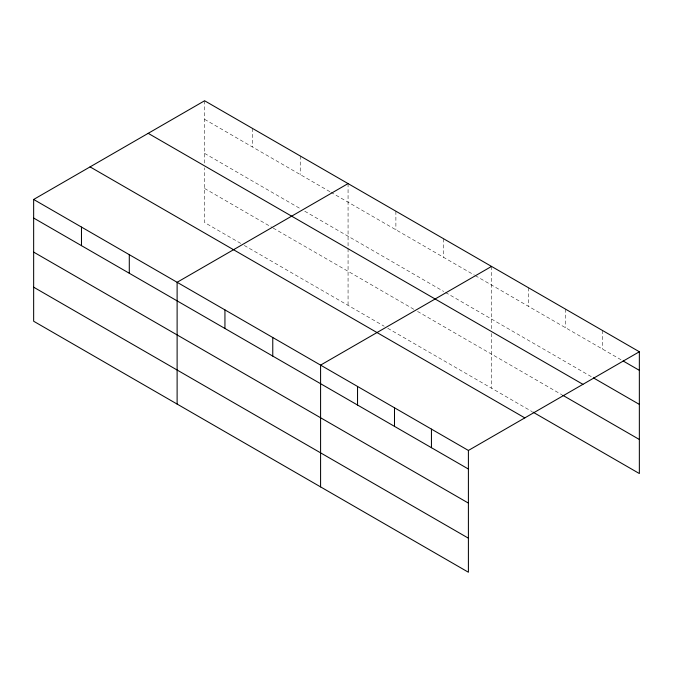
<?xml version="1.0" encoding="UTF-8"?>
<svg xmlns="http://www.w3.org/2000/svg" width="673" height="673" viewBox="0 0 673 673"><rect width="100%" height="100%" fill="white"/><g stroke="black" fill="none" stroke-linecap="round" stroke-linejoin="round"><path stroke-width="0.5" stroke-dasharray="3.37 2.52" d="M204.6 119.34L330.022 191.755M330.923 192.276L474.389 275.106M475.289 275.627L621.322 359.937M204.6 153.402L300.242 208.622M304.76 211.221L443.709 291.451M445.518 292.494L592.484 377.343M204.6 188.482L272.271 227.558M273.171 228.08L413.937 309.344M417.546 311.431L561.837 394.731M240.69 243.382L204.6 222.544L204.6 167.846M244.299 245.46L384.157 326.212M387.766 328.289L532.091 411.615M602.394 330.426L602.394 349.009M565.446 309.092L565.446 327.675M528.49 287.758L528.49 306.341M491.534 266.424L491.534 329.375M491.534 333.505L491.534 388.203M443.709 238.814L443.709 257.397M395.892 211.204L395.892 229.787M348.067 183.594L348.067 247.58M348.067 248.615L348.067 305.374M300.242 155.985L300.242 174.559M252.425 128.375L252.425 146.95M204.6 100.765L204.6 163.716"/><path stroke-width="1.01" d="M468.4 503.093L468.4 450.456L33.65 199.46L33.65 321.24L468.4 572.235L468.4 503.093L33.65 252.097M532.999 412.137L639.35 473.54L639.35 351.76L204.6 100.765L33.65 199.46M348.067 183.594L177.117 282.29L177.117 404.069M491.534 266.424L320.584 365.119L320.584 486.899M468.4 450.456L639.35 351.76M623.122 360.98L639.35 370.343M593.384 377.864L639.35 404.397M148.186 133.33L582.936 384.333M562.737 395.253L639.35 439.486M90.064 166.887L524.814 417.891M33.65 218.044L468.4 469.039M33.65 287.186L468.4 538.181M431.443 429.122L431.443 447.705M394.496 407.788L394.496 426.371M357.54 386.453L357.54 405.037M272.767 337.51L272.767 356.093M224.942 309.9L224.942 328.483M129.292 254.68L129.292 273.263M81.475 227.07L81.475 245.653"/></g></svg>
